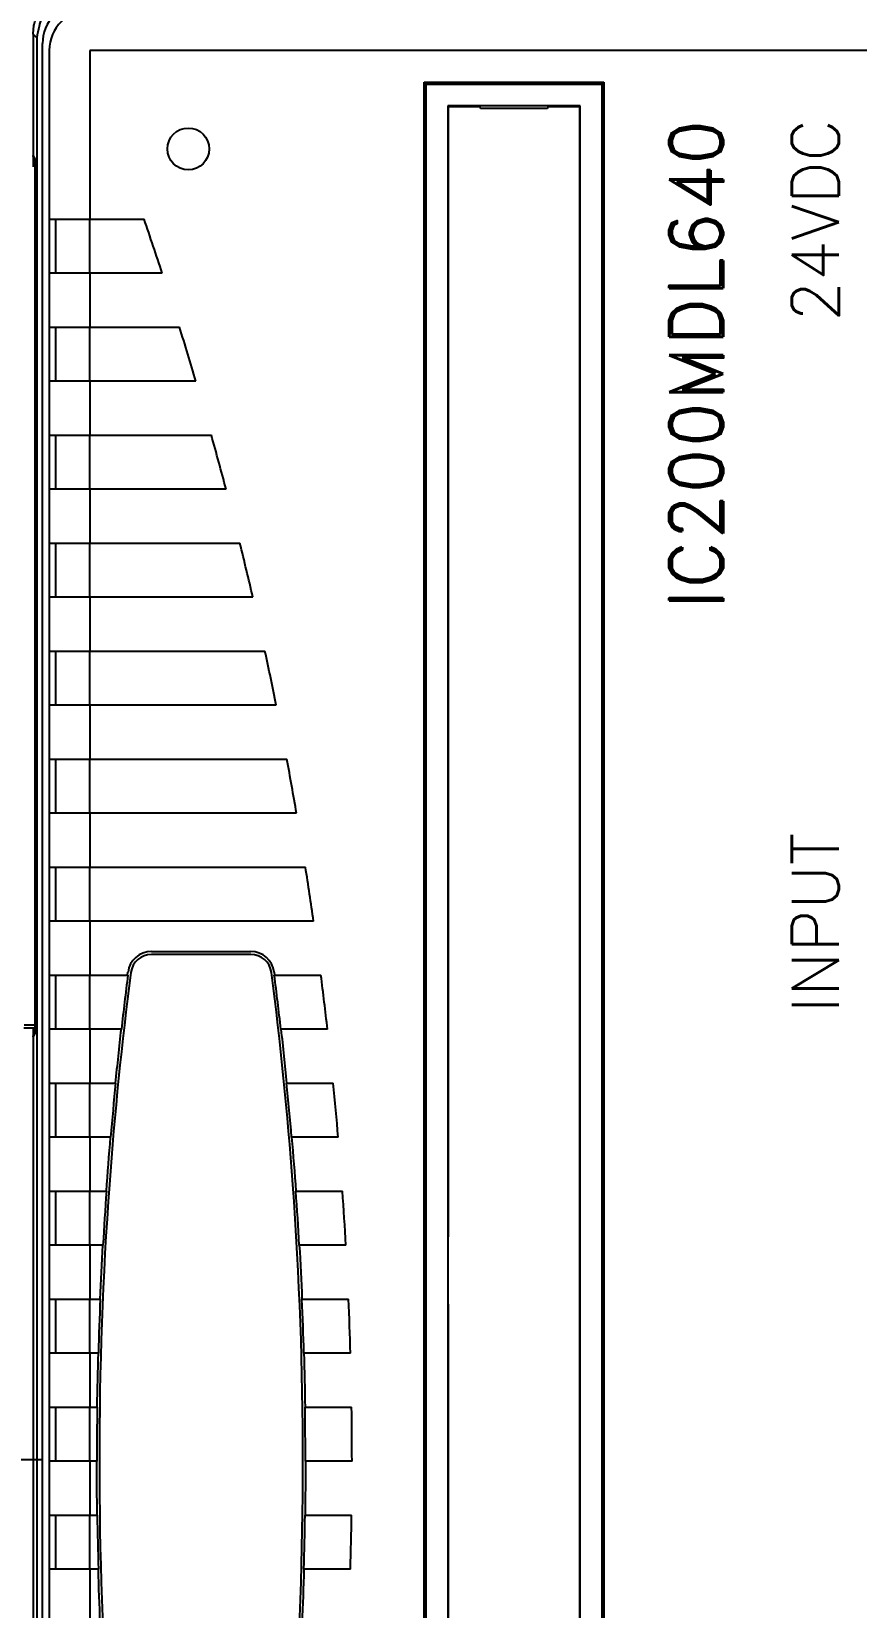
# Model space of a CAD drawing. Header units: inches. Extents: x -4 to 280, y -9 to 35.
# Drawn here: x 45.192 to 46.414, y 14.801 to 17.136 of the extents above; entities that cross this region are included whole.
import ezdxf
from ezdxf.enums import TextEntityAlignment as Align

# ---------------------------------------------------------------- set-up
doc = ezdxf.new("R2010")
doc.units = ezdxf.units.IN
doc.header["$LTSCALE"] = 0.5
doc.header["$MEASUREMENT"] = 0
doc.set_wipeout_variables(frame=1)
doc.linetypes.add('BORDER', pattern=[1.75, 0.5, -0.25, 0.5, -0.25, 0, -0.25])
doc.layers.get('Defpoints').update_dxf_attribs({"color": 252})
for name, color, linetype in [('204', 7, 'Continuous'), ('214', 7, 'Continuous'), ('DATABOLD', 1, 'Continuous'), ('DATAINFO', 32, 'Continuous'), ('IOBASE', 177, 'Continuous')]:
    doc.layers.add(name, color=color, linetype=linetype)
doc.styles.add('ROMAND', font='romand')
doc.styles.add('RomanS', font='romans.shx', dxfattribs={"width": 0.85})

# ---------------------------------------------------------------- blocks, each defined once
blk = doc.blocks.new('IC200CHS022')
at = {"layer": '204', "color": 40, "linetype": 'Continuous'}
for p, q in [((4.9704, 6.9145), (4.9704, 7.4167)), ((4.9904, 7.4169), (4.9904, 6.8565)), ((4.3659, 7.1813), (4.3659, 7.1826)), ((4.3666, 7.1806), (4.3659, 7.1813)), ((4.3666, 7.1654), (4.3666, 7.1806)), ((5.0159, 7.1448), (5.5226, 7.1448)), ((5.5226, 7.1448), (5.5226, 3.3244)), ((5.0163, 7.1248), (5.5026, 7.1248)), ((5.5026, 7.1248), (5.5026, 3.3444)), ((5.4011, 7.0374), (5.1011, 7.0374)), ((5.1011, 7.0374), (5.1011, 3.5024)), ((5.4011, 3.4424), (5.4011, 7.0374)), ((4.8813, 6.7248), (4.8813, 6.9145)), ((4.8813, 6.9145), (4.9704, 6.9145)), ((4.9736, 6.9113), (4.9736, 6.8733)), ((4.9013, 6.7448), (4.9013, 6.8945)), ((4.9013, 6.8945), (4.9736, 6.8945)), ((4.974, 6.8565), (4.9904, 6.8565)), ((4.9904, 6.7827), (4.974, 6.7828)), ((4.9904, 6.7827), (4.9904, 5.2815)), ((4.9736, 6.7659), (4.9736, 6.7279)), ((4.9704, 6.7248), (4.8813, 6.7248)), ((4.9736, 6.7448), (4.9013, 6.7448)), ((4.9704, 5.3395), (4.9704, 6.7248)), ((4.3666, 5.8786), (4.3666, 5.8894)), ((4.3659, 5.8779), (4.3666, 5.8786)), ((4.3659, 5.8766), (4.3659, 5.8779)), ((4.8813, 5.1498), (4.8813, 5.3395)), ((4.8813, 5.3395), (4.9704, 5.3395)), ((4.9736, 5.3363), (4.9736, 5.2983)), ((4.9013, 5.1698), (4.9013, 5.3195)), ((4.9013, 5.3195), (4.9736, 5.3195)), ((4.974, 5.2815), (4.9904, 5.2815)), ((4.9904, 5.2077), (4.974, 5.2077)), ((4.9904, 5.2077), (4.9904, 3.8565)), ((4.9736, 5.1909), (4.9736, 5.1529)), ((4.9736, 5.1698), (4.9013, 5.1698)), ((4.9704, 5.1498), (4.8813, 5.1498)), ((4.9704, 3.9145), (4.9704, 5.1498))]:
    blk.add_line(p, q, dxfattribs=at)
at = {"layer": '204', "color": 150, "linetype": 'Continuous'}
for p, q in [((5.0159, 7.4196), (5.0159, 7.1448)), ((4.3659, 7.3621), (4.3659, 7.1826)), ((4.3713, 7.3567), (4.3713, 3.9934)), ((4.3659, 7.1826), (4.3684, 7.1776)), ((4.3666, 7.1813), (4.3659, 7.1813)), ((4.3684, 7.1776), (4.3684, 5.8816)), ((5.0159, 6.862), (5.0159, 7.1448)), ((5.0173, 6.8634), (5.0173, 7.1237)), ((5.0173, 7.1237), (5.5015, 7.1237)), ((5.5015, 7.1237), (5.5015, 4.6161)), ((5.1386, 6.9774), (5.1386, 7.0024)), ((5.1386, 7.0024), (5.1636, 7.0024)), ((5.1636, 7.0024), (5.1636, 6.9774)), ((5.2386, 6.9774), (5.2386, 7.0024)), ((5.2386, 7.0024), (5.2636, 7.0024)), ((5.2636, 7.0024), (5.2636, 6.9774)), ((5.3386, 6.9774), (5.3386, 7.0024)), ((5.3386, 7.0024), (5.3636, 7.0024)), ((5.3636, 7.0024), (5.3636, 6.9774)), ((5.1636, 6.9774), (5.1386, 6.9774)), ((5.2636, 6.9774), (5.2386, 6.9774)), ((5.3636, 6.9774), (5.3386, 6.9774)), ((5.1386, 6.8774), (5.1386, 6.9024)), ((5.1386, 6.9024), (5.1636, 6.9024)), ((5.1636, 6.9024), (5.1636, 6.8774)), ((5.2386, 6.8774), (5.2386, 6.9024)), ((5.2386, 6.9024), (5.2636, 6.9024)), ((5.2636, 6.9024), (5.2636, 6.8774)), ((5.3386, 6.8774), (5.3386, 6.9024)), ((5.3386, 6.9024), (5.3636, 6.9024)), ((5.3636, 6.9024), (5.3636, 6.8774)), ((5.1636, 6.8774), (5.1386, 6.8774)), ((5.2636, 6.8774), (5.2386, 6.8774)), ((5.3636, 6.8774), (5.3386, 6.8774)), ((4.9904, 6.8565), (5.0159, 6.862)), ((5.1386, 6.7774), (5.1386, 6.8024)), ((5.1386, 6.8024), (5.1636, 6.8024)), ((5.1636, 6.8024), (5.1636, 6.7774)), ((5.2386, 6.7774), (5.2386, 6.8024)), ((5.2386, 6.8024), (5.2636, 6.8024)), ((5.2636, 6.8024), (5.2636, 6.7774)), ((5.3386, 6.7774), (5.3386, 6.8024)), ((5.3386, 6.8024), (5.3636, 6.8024)), ((5.3636, 6.8024), (5.3636, 6.7774)), ((5.0159, 6.7772), (4.9904, 6.7827)), ((5.0159, 5.287), (5.0159, 6.7772)), ((5.0173, 5.2884), (5.0173, 6.7758)), ((5.1636, 6.7774), (5.1386, 6.7774)), ((5.2636, 6.7774), (5.2386, 6.7774)), ((5.3636, 6.7774), (5.3386, 6.7774)), ((5.1386, 6.6774), (5.1386, 6.7024)), ((5.1386, 6.7024), (5.1636, 6.7024)), ((5.1636, 6.7024), (5.1636, 6.6774)), ((5.2386, 6.6774), (5.2386, 6.7024)), ((5.2386, 6.7024), (5.2636, 6.7024)), ((5.2636, 6.7024), (5.2636, 6.6774)), ((5.3386, 6.6774), (5.3386, 6.7024)), ((5.3386, 6.7024), (5.3636, 6.7024)), ((5.3636, 6.7024), (5.3636, 6.6774)), ((5.1636, 6.6774), (5.1386, 6.6774)), ((5.2636, 6.6774), (5.2386, 6.6774)), ((5.3636, 6.6774), (5.3386, 6.6774)), ((5.1386, 6.5774), (5.1386, 6.6024)), ((5.1386, 6.6024), (5.1636, 6.6024)), ((5.1636, 6.6024), (5.1636, 6.5774)), ((5.2386, 6.5774), (5.2386, 6.6024)), ((5.2386, 6.6024), (5.2636, 6.6024)), ((5.2636, 6.6024), (5.2636, 6.5774)), ((5.3386, 6.5774), (5.3386, 6.6024)), ((5.3386, 6.6024), (5.3636, 6.6024)), ((5.3636, 6.6024), (5.3636, 6.5774)), ((5.1636, 6.5774), (5.1386, 6.5774)), ((5.2636, 6.5774), (5.2386, 6.5774)), ((5.3636, 6.5774), (5.3386, 6.5774)), ((5.1386, 6.4774), (5.1386, 6.5024)), ((5.1386, 6.5024), (5.1636, 6.5024)), ((5.1636, 6.5024), (5.1636, 6.4774)), ((5.2386, 6.4774), (5.2386, 6.5024)), ((5.2386, 6.5024), (5.2636, 6.5024)), ((5.2636, 6.5024), (5.2636, 6.4774)), ((5.3386, 6.4774), (5.3386, 6.5024)), ((5.3386, 6.5024), (5.3636, 6.5024)), ((5.3636, 6.5024), (5.3636, 6.4774)), ((5.1636, 6.4774), (5.1386, 6.4774)), ((5.2636, 6.4774), (5.2386, 6.4774)), ((5.3636, 6.4774), (5.3386, 6.4774)), ((5.1386, 6.3774), (5.1386, 6.4024)), ((5.1386, 6.4024), (5.1636, 6.4024)), ((5.1636, 6.4024), (5.1636, 6.3774)), ((5.2386, 6.3774), (5.2386, 6.4024)), ((5.2386, 6.4024), (5.2636, 6.4024)), ((5.2636, 6.4024), (5.2636, 6.3774)), ((5.3386, 6.3774), (5.3386, 6.4024)), ((5.3386, 6.4024), (5.3636, 6.4024)), ((5.3636, 6.4024), (5.3636, 6.3774)), ((5.1636, 6.3774), (5.1386, 6.3774)), ((5.2636, 6.3774), (5.2386, 6.3774)), ((5.3636, 6.3774), (5.3386, 6.3774)), ((5.1386, 6.2774), (5.1386, 6.3024)), ((5.1386, 6.3024), (5.1636, 6.3024)), ((5.1636, 6.3024), (5.1636, 6.2774)), ((5.2386, 6.2774), (5.2386, 6.3024)), ((5.2386, 6.3024), (5.2636, 6.3024)), ((5.2636, 6.3024), (5.2636, 6.2774)), ((5.3386, 6.2774), (5.3386, 6.3024)), ((5.3386, 6.3024), (5.3636, 6.3024)), ((5.3636, 6.3024), (5.3636, 6.2774)), ((5.1636, 6.2774), (5.1386, 6.2774)), ((5.2636, 6.2774), (5.2386, 6.2774)), ((5.3636, 6.2774), (5.3386, 6.2774)), ((5.1386, 6.1774), (5.1386, 6.2024)), ((5.1386, 6.2024), (5.1636, 6.2024)), ((5.1636, 6.2024), (5.1636, 6.1774)), ((5.2386, 6.1774), (5.2386, 6.2024)), ((5.2386, 6.2024), (5.2636, 6.2024)), ((5.2636, 6.2024), (5.2636, 6.1774)), ((5.3386, 6.1774), (5.3386, 6.2024)), ((5.3386, 6.2024), (5.3636, 6.2024)), ((5.3636, 6.2024), (5.3636, 6.1774)), ((5.1636, 6.1774), (5.1386, 6.1774)), ((5.2636, 6.1774), (5.2386, 6.1774)), ((5.3636, 6.1774), (5.3386, 6.1774)), ((5.1386, 6.0774), (5.1386, 6.1024)), ((5.1386, 6.1024), (5.1636, 6.1024)), ((5.1636, 6.1024), (5.1636, 6.0774)), ((5.2386, 6.0774), (5.2386, 6.1024)), ((5.2386, 6.1024), (5.2636, 6.1024)), ((5.2636, 6.1024), (5.2636, 6.0774)), ((5.3386, 6.0774), (5.3386, 6.1024)), ((5.3386, 6.1024), (5.3636, 6.1024)), ((5.3636, 6.1024), (5.3636, 6.0774)), ((5.1636, 6.0774), (5.1386, 6.0774)), ((5.2636, 6.0774), (5.2386, 6.0774)), ((5.3636, 6.0774), (5.3386, 6.0774)), ((5.1386, 5.9774), (5.1386, 6.0024)), ((5.1386, 6.0024), (5.1636, 6.0024)), ((5.1636, 6.0024), (5.1636, 5.9774)), ((5.2386, 5.9774), (5.2386, 6.0024)), ((5.2386, 6.0024), (5.2636, 6.0024)), ((5.2636, 6.0024), (5.2636, 5.9774)), ((5.3386, 5.9774), (5.3386, 6.0024)), ((5.3386, 6.0024), (5.3636, 6.0024)), ((5.3636, 6.0024), (5.3636, 5.9774)), ((5.1636, 5.9774), (5.1386, 5.9774)), ((5.2636, 5.9774), (5.2386, 5.9774)), ((5.3636, 5.9774), (5.3386, 5.9774)), ((5.1386, 5.8774), (5.1386, 5.9024)), ((5.1386, 5.9024), (5.1636, 5.9024)), ((5.1636, 5.9024), (5.1636, 5.8774)), ((5.2386, 5.8774), (5.2386, 5.9024)), ((5.2386, 5.9024), (5.2636, 5.9024)), ((5.2636, 5.9024), (5.2636, 5.8774)), ((5.3386, 5.8774), (5.3386, 5.9024)), ((5.3386, 5.9024), (5.3636, 5.9024)), ((5.3636, 5.9024), (5.3636, 5.8774)), ((4.3684, 5.8816), (4.3659, 5.8766)), ((4.3659, 5.8779), (4.3666, 5.8779)), ((4.3659, 5.8766), (4.3659, 3.0802)), ((5.1636, 5.8774), (5.1386, 5.8774)), ((5.2636, 5.8774), (5.2386, 5.8774)), ((5.3636, 5.8774), (5.3386, 5.8774)), ((5.1386, 5.7774), (5.1386, 5.8024)), ((5.1386, 5.8024), (5.1636, 5.8024)), ((5.1636, 5.8024), (5.1636, 5.7774)), ((5.2386, 5.7774), (5.2386, 5.8024)), ((5.2386, 5.8024), (5.2636, 5.8024)), ((5.2636, 5.8024), (5.2636, 5.7774)), ((5.3386, 5.7774), (5.3386, 5.8024)), ((5.3386, 5.8024), (5.3636, 5.8024)), ((5.3636, 5.8024), (5.3636, 5.7774)), ((5.1636, 5.7774), (5.1386, 5.7774)), ((5.2636, 5.7774), (5.2386, 5.7774)), ((5.3636, 5.7774), (5.3386, 5.7774)), ((5.1386, 5.6774), (5.1386, 5.7024)), ((5.1386, 5.7024), (5.1636, 5.7024)), ((5.1636, 5.7024), (5.1636, 5.6774)), ((5.2386, 5.6774), (5.2386, 5.7024)), ((5.2386, 5.7024), (5.2636, 5.7024)), ((5.2636, 5.7024), (5.2636, 5.6774)), ((5.3386, 5.6774), (5.3386, 5.7024)), ((5.3386, 5.7024), (5.3636, 5.7024)), ((5.3636, 5.7024), (5.3636, 5.6774)), ((5.1636, 5.6774), (5.1386, 5.6774)), ((5.2636, 5.6774), (5.2386, 5.6774)), ((5.3636, 5.6774), (5.3386, 5.6774)), ((5.1386, 5.5774), (5.1386, 5.6024)), ((5.1386, 5.6024), (5.1636, 5.6024)), ((5.1636, 5.6024), (5.1636, 5.5774)), ((5.2386, 5.5774), (5.2386, 5.6024)), ((5.2386, 5.6024), (5.2636, 5.6024)), ((5.2636, 5.6024), (5.2636, 5.5774)), ((5.3386, 5.5774), (5.3386, 5.6024)), ((5.3386, 5.6024), (5.3636, 5.6024)), ((5.3636, 5.6024), (5.3636, 5.5774)), ((5.1636, 5.5774), (5.1386, 5.5774)), ((5.2636, 5.5774), (5.2386, 5.5774)), ((5.3636, 5.5774), (5.3386, 5.5774)), ((5.1386, 5.4774), (5.1386, 5.5024)), ((5.1386, 5.5024), (5.1636, 5.5024)), ((5.1636, 5.5024), (5.1636, 5.4774)), ((5.2386, 5.4774), (5.2386, 5.5024)), ((5.2386, 5.5024), (5.2636, 5.5024)), ((5.2636, 5.5024), (5.2636, 5.4774)), ((5.3386, 5.4774), (5.3386, 5.5024)), ((5.3386, 5.5024), (5.3636, 5.5024)), ((5.3636, 5.5024), (5.3636, 5.4774)), ((5.1636, 5.4774), (5.1386, 5.4774)), ((5.2636, 5.4774), (5.2386, 5.4774)), ((5.3636, 5.4774), (5.3386, 5.4774)), ((5.1386, 5.3774), (5.1386, 5.4024)), ((5.1386, 5.4024), (5.1636, 5.4024)), ((5.1636, 5.4024), (5.1636, 5.3774)), ((5.2386, 5.3774), (5.2386, 5.4024)), ((5.2386, 5.4024), (5.2636, 5.4024)), ((5.2636, 5.4024), (5.2636, 5.3774)), ((5.3386, 5.3774), (5.3386, 5.4024)), ((5.3386, 5.4024), (5.3636, 5.4024)), ((5.3636, 5.4024), (5.3636, 5.3774)), ((5.1636, 5.3774), (5.1386, 5.3774)), ((5.2636, 5.3774), (5.2386, 5.3774)), ((5.3636, 5.3774), (5.3386, 5.3774)), ((5.1386, 5.2774), (5.1386, 5.3024)), ((5.1386, 5.3024), (5.1636, 5.3024)), ((5.1636, 5.3024), (5.1636, 5.2774)), ((5.2386, 5.2774), (5.2386, 5.3024)), ((5.2386, 5.3024), (5.2636, 5.3024)), ((5.2636, 5.3024), (5.2636, 5.2774)), ((5.3386, 5.2774), (5.3386, 5.3024)), ((5.3386, 5.3024), (5.3636, 5.3024)), ((5.3636, 5.3024), (5.3636, 5.2774)), ((4.9904, 5.2815), (5.0159, 5.287)), ((5.1636, 5.2774), (5.1386, 5.2774)), ((5.2636, 5.2774), (5.2386, 5.2774)), ((5.3636, 5.2774), (5.3386, 5.2774)), ((5.0159, 5.2022), (4.9904, 5.2077)), ((5.0159, 3.862), (5.0159, 5.2022)), ((5.0173, 3.8634), (5.0173, 5.2008)), ((5.1386, 5.1774), (5.1386, 5.2024)), ((5.1386, 5.2024), (5.1636, 5.2024)), ((5.1636, 5.2024), (5.1636, 5.1774)), ((5.2386, 5.1774), (5.2386, 5.2024)), ((5.2386, 5.2024), (5.2636, 5.2024)), ((5.2636, 5.2024), (5.2636, 5.1774)), ((5.3386, 5.1774), (5.3386, 5.2024)), ((5.3386, 5.2024), (5.3636, 5.2024)), ((5.3636, 5.2024), (5.3636, 5.1774)), ((5.1636, 5.1774), (5.1386, 5.1774)), ((5.2636, 5.1774), (5.2386, 5.1774)), ((5.3636, 5.1774), (5.3386, 5.1774)), ((5.1386, 5.0774), (5.1386, 5.1024)), ((5.1386, 5.1024), (5.1636, 5.1024)), ((5.1636, 5.1024), (5.1636, 5.0774)), ((5.2386, 5.0774), (5.2386, 5.1024)), ((5.2386, 5.1024), (5.2636, 5.1024)), ((5.2636, 5.1024), (5.2636, 5.0774)), ((5.3386, 5.0774), (5.3386, 5.1024)), ((5.3386, 5.1024), (5.3636, 5.1024)), ((5.3636, 5.1024), (5.3636, 5.0774)), ((5.1636, 5.0774), (5.1386, 5.0774)), ((5.2636, 5.0774), (5.2386, 5.0774)), ((5.3636, 5.0774), (5.3386, 5.0774))]:
    blk.add_line(p, q, dxfattribs=at)
at = {"layer": '204', "color": 30, "linetype": 'Continuous'}
for p, q in [((5.0163, 7.1248), (5.0173, 7.1237)), ((5.5026, 7.1248), (5.5015, 7.1237)), ((5.0173, 6.8634), (5.0159, 6.862)), ((5.0159, 6.7772), (5.0173, 6.7758)), ((4.3684, 5.8939), (4.3526, 5.8939)), ((5.0173, 5.2884), (5.0159, 5.287)), ((5.0159, 5.2022), (5.0173, 5.2008))]:
    blk.add_line(p, q, dxfattribs=at)
at = {"layer": '204', "color": 1, "linetype": 'Continuous'}
blk.add_line((4.3684, 5.8894), (4.3524, 5.8894), dxfattribs=at)
at = {"layer": '204', "color": 40, "linetype": 'Continuous'}
for points in [[(4.3659, 7.3621), (4.3664, 7.3694, -0.03469), (4.3677, 7.3767, -0.03034), (4.3701, 7.3842, -0.031028), (4.3736, 7.3914, -0.038882), (4.3783, 7.3983, -0.032513), (4.3835, 7.4045, -0.016697), (4.3889, 7.4098, -0.041336), (4.3966, 7.4144, -0.069733), (4.4091, 7.4185, -0.037471), (4.4259, 7.4221, -0.019947)], [(4.4313, 7.4167), (4.424, 7.4163, 0.034691), (4.4167, 7.4149, 0.030341), (4.4093, 7.4125, 0.031029), (4.402, 7.409, 0.038882), (4.3951, 7.4043, 0.032513), (4.3889, 7.3991, 0.016697), (4.3836, 7.3938, 0.041336), (4.379, 7.386, 0.069732), (4.3749, 7.3735, 0.03747), (4.3713, 7.3567, 0.019946)], [(5.0159, 7.1448), (5.0159, 7.1428, 0.000413), (5.0159, 7.1408, 0.000445), (5.0159, 7.1389, 0.000468), (5.016, 7.1371, 0.000488), (5.016, 7.1354, 0.00051), (5.016, 7.1338, 0.00052), (5.016, 7.1322, 0.000636), (5.016, 7.1308, 0.000893), (5.0161, 7.1295, 0.000846), (5.0161, 7.1283, 0.000309), (5.0161, 7.1273, 0.001565), (5.0161, 7.1265, 0.005567), (5.0162, 7.1256, 0.006955), (5.0163, 7.1248, 0.006797)], [(5.5026, 7.1248), (5.5027, 7.1249, 0.009219), (5.5031, 7.1252, 0.000658), (5.5035, 7.1256, 0.001218), (5.5042, 7.1262, 0.002986), (5.505, 7.1269, 0.003476), (5.5058, 7.1277, 0.003829), (5.5068, 7.1286, 0.004344), (5.5078, 7.1297, 0.005364), (5.5089, 7.1308, 0.005253), (5.5099, 7.1319, 0.004453), (5.511, 7.1332, 0.002518), (5.5121, 7.1345, -0.000992), (5.5133, 7.1358, -0.000868), (5.5145, 7.1371, 0.002461), (5.5155, 7.1383, -0.006307), (5.517, 7.1398, -0.017407), (5.5194, 7.142, -0.008739), (5.5226, 7.1448, -0.004182)], [(4.8813, 6.9145), (4.8825, 6.9129, 0.011082), (4.8837, 6.9115, 0.012313), (4.8849, 6.9101, 0.01159), (4.8863, 6.9088, 0.008675), (4.8876, 6.9075, 0.006559), (4.889, 6.9063, 0.004635), (4.8903, 6.9051, 0.002778), (4.8917, 6.9039, 0.00043), (4.893, 6.9028, -0.001711), (4.8942, 6.9017, -0.004241), (4.8954, 6.9006, -0.005229), (4.8965, 6.8995, -0.004675), (4.8975, 6.8985, -0.004117), (4.8985, 6.8976, -0.00334), (4.8993, 6.8967, -0.003493), (4.9, 6.896, -0.003741), (4.9007, 6.8952, -0.00381), (4.9013, 6.8945, -0.00452)], [(4.9704, 6.9145), (4.9706, 6.9143, -0.00005), (4.9708, 6.9141, -0.000088), (4.971, 6.9139, -0.000051), (4.9712, 6.9137, 0.00007), (4.9714, 6.9135, 0.000138), (4.9716, 6.9133, 0.000172), (4.9718, 6.9131, 0.000298), (4.972, 6.9129, 0.000518), (4.9722, 6.9127, 0.000398), (4.9724, 6.9125, 0.000008), (4.9726, 6.9123, 0.000808), (4.9728, 6.9121, 0.001716), (4.9732, 6.9117, 0.000855), (4.9736, 6.9113, 0.000435)], [(4.9736, 6.8733), (4.9751, 6.872, -0.003256), (4.9764, 6.8706, -0.003547), (4.9778, 6.8693, -0.003252), (4.9792, 6.8679, -0.002402), (4.9805, 6.8665, -0.001881), (4.9818, 6.8652, -0.001508), (4.983, 6.8639, -0.000941), (4.9842, 6.8626, 0.000094), (4.9853, 6.8615, 0.000137), (4.9863, 6.8604, -0.001108), (4.9872, 6.8595, 0.0024), (4.9881, 6.8585, 0.011623), (4.9891, 6.8576, 0.010949), (4.9904, 6.8565, 0.007743)], [(4.9736, 6.8733), (4.9737, 6.8715, 0.000391), (4.9737, 6.8699, 0.000424), (4.9737, 6.8682, 0.000455), (4.9737, 6.8667, 0.000488), (4.9737, 6.8652, 0.000521), (4.9737, 6.8638, 0.00054), (4.9737, 6.8625, 0.000676), (4.9738, 6.8613, 0.000974), (4.9738, 6.8603, 0.000937), (4.9738, 6.8593, 0.000337), (4.9738, 6.8585, 0.001779), (4.9739, 6.8578, 0.006571), (4.9739, 6.8571, 0.008716), (4.974, 6.8565, 0.009065)], [(4.9904, 6.8565), (4.9904, 6.8565, 0.009049), (4.9904, 6.8565, 0.00948), (4.9904, 6.8565, 0.010268), (4.9904, 6.8565, 0.011428), (4.9904, 6.8565, 0.012004), (4.9904, 6.8565, 0.011961), (4.9904, 6.8565, 0.014234), (4.9905, 6.8565, 0.018455), (4.9905, 6.8565, 0.014808), (4.9905, 6.8565, 0.004812), (4.9905, 6.8565, 0.022595), (4.9905, 6.8565, 0.041983), (4.9905, 6.8565, 0.020803), (4.9905, 6.8565, 0.01089)], [(4.974, 6.7828), (4.974, 6.7827, 0.15942), (4.9739, 6.7824, 0.021561), (4.9739, 6.782, 0.007702), (4.9739, 6.7814, 0.00399), (4.9738, 6.7807, 0.002372), (4.9738, 6.7799, 0.001566), (4.9738, 6.779, 0.001275), (4.9738, 6.7779, 0.001159), (4.9737, 6.7766, 0.000707), (4.9737, 6.7754, 0.000215), (4.9737, 6.7742, 0.000823), (4.9737, 6.7725, 0.001162), (4.9737, 6.7697, 0.000487), (4.9736, 6.7659, 0.000238)], [(4.9904, 6.7827), (4.99, 6.7824, 0.035607), (4.9895, 6.782, 0.019363), (4.9888, 6.7814, 0.010765), (4.9881, 6.7807, 0.005803), (4.9872, 6.7798, 0.003409), (4.9863, 6.7788, 0.002131), (4.9853, 6.7777, 0.001003), (4.9842, 6.7766, -0.000294), (4.9829, 6.7753, -0.000227), (4.9818, 6.774, 0.000905), (4.9807, 6.7729, -0.002151), (4.9792, 6.7713, -0.005874), (4.9768, 6.769, -0.002943), (4.9736, 6.7659, -0.001391)], [(4.9905, 6.7827), (4.9905, 6.7827, 0.019037), (4.9905, 6.7828, 0.019461), (4.9905, 6.7828, 0.019733), (4.9905, 6.7828, 0.019719), (4.9905, 6.7827, 0.018682), (4.9905, 6.7827, 0.016921), (4.9905, 6.7827, 0.01775), (4.9905, 6.7827, 0.019724), (4.9904, 6.7827, 0.014124), (4.9904, 6.7827, 0.005039), (4.9904, 6.7827, 0.017984), (4.9904, 6.7827, 0.026741), (4.9904, 6.7827, 0.011658), (4.9904, 6.7827, 0.005897)], [(4.9013, 6.7448), (4.9012, 6.7446, -0.032598), (4.9009, 6.7443, -0.003537), (4.9005, 6.7439, -0.002062), (4.9, 6.7433, -0.002968), (4.8993, 6.7425, -0.003166), (4.8985, 6.7416, -0.003404), (4.8975, 6.7407, -0.00361), (4.8965, 6.7397, -0.004071), (4.8954, 6.7386, -0.004592), (4.8942, 6.7375, -0.005599), (4.893, 6.7364, -0.004206), (4.8917, 6.7353, -0.000089), (4.8903, 6.7341, 0.000039), (4.889, 6.7329, -0.003641), (4.8878, 6.7319, 0.007097), (4.8863, 6.7305, 0.020884), (4.8841, 6.728, 0.010435), (4.8813, 6.7248, 0.004932)], [(4.9736, 6.7279), (4.9734, 6.7277, 0.000833), (4.9732, 6.7275, 0.000867), (4.973, 6.7273, 0.000841), (4.9728, 6.7271, 0.00074), (4.9726, 6.7269, 0.000652), (4.9724, 6.7267, 0.000568), (4.9722, 6.7265, 0.000521), (4.972, 6.7263, 0.000459), (4.9718, 6.7261, 0.000343), (4.9716, 6.7259, 0.000247), (4.9715, 6.7258, 0.000236), (4.9712, 6.7256, 0.00007), (4.9709, 6.7252, 0.000013), (4.9704, 6.7248, 0.000025)], [(4.8813, 5.3395), (4.8825, 5.3379, 0.011082), (4.8837, 5.3365, 0.012313), (4.8849, 5.3351, 0.01159), (4.8863, 5.3338, 0.008675), (4.8876, 5.3325, 0.006559), (4.889, 5.3313, 0.004634), (4.8903, 5.3301, 0.002778), (4.8917, 5.3289, 0.00043), (4.893, 5.3278, -0.001711), (4.8942, 5.3267, -0.004241), (4.8954, 5.3256, -0.005229), (4.8965, 5.3245, -0.004675), (4.8975, 5.3235, -0.004117), (4.8985, 5.3226, -0.00334), (4.8993, 5.3217, -0.003493), (4.9, 5.321, -0.003742), (4.9007, 5.3202, -0.003811), (4.9013, 5.3195, -0.004521)], [(4.9704, 5.3395), (4.9706, 5.3393, -0.00005), (4.9708, 5.3391, -0.000088), (4.971, 5.3389, -0.000052), (4.9712, 5.3387, 0.00007), (4.9714, 5.3385, 0.000138), (4.9716, 5.3383, 0.000172), (4.9718, 5.3381, 0.000297), (4.972, 5.3379, 0.000517), (4.9722, 5.3377, 0.000398), (4.9724, 5.3375, 0.000008), (4.9726, 5.3373, 0.000808), (4.9728, 5.3371, 0.001715), (4.9732, 5.3367, 0.000854), (4.9736, 5.3363, 0.000434)], [(4.9736, 5.2983), (4.9751, 5.297, -0.003256), (4.9764, 5.2956, -0.003547), (4.9778, 5.2943, -0.003252), (4.9792, 5.2929, -0.002402), (4.9805, 5.2915, -0.001881), (4.9818, 5.2902, -0.001508), (4.983, 5.2889, -0.000941), (4.9842, 5.2876, 0.000094), (4.9853, 5.2865, 0.000137), (4.9863, 5.2854, -0.001108), (4.9872, 5.2845, 0.0024), (4.9881, 5.2835, 0.011623), (4.9891, 5.2826, 0.010948), (4.9904, 5.2815, 0.007742)], [(4.9736, 5.2983), (4.9737, 5.2965, 0.000391), (4.9737, 5.2949, 0.000424), (4.9737, 5.2932, 0.000455), (4.9737, 5.2917, 0.000488), (4.9737, 5.2902, 0.000521), (4.9737, 5.2888, 0.00054), (4.9737, 5.2875, 0.000676), (4.9738, 5.2863, 0.000974), (4.9738, 5.2853, 0.000937), (4.9738, 5.2843, 0.000337), (4.9738, 5.2835, 0.001779), (4.9739, 5.2828, 0.006571), (4.9739, 5.2821, 0.008716), (4.974, 5.2815, 0.009065)], [(4.9904, 5.2815), (4.9904, 5.2815, 0.009044), (4.9904, 5.2815, 0.009474), (4.9904, 5.2815, 0.01026), (4.9904, 5.2815, 0.011418), (4.9904, 5.2815, 0.011993), (4.9904, 5.2815, 0.011949), (4.9904, 5.2815, 0.014219), (4.9905, 5.2815, 0.018435), (4.9905, 5.2815, 0.014791), (4.9905, 5.2815, 0.004806), (4.9905, 5.2815, 0.02257), (4.9905, 5.2815, 0.041937), (4.9905, 5.2815, 0.020782), (4.9905, 5.2815, 0.01088)], [(4.974, 5.2077), (4.974, 5.2077, 0.159441), (4.9739, 5.2074, 0.021562), (4.9739, 5.207, 0.007702), (4.9739, 5.2064, 0.00399), (4.9738, 5.2057, 0.002372), (4.9738, 5.2049, 0.001566), (4.9738, 5.204, 0.001275), (4.9738, 5.2029, 0.001159), (4.9737, 5.2016, 0.000707), (4.9737, 5.2004, 0.000215), (4.9737, 5.1992, 0.000823), (4.9737, 5.1975, 0.001162), (4.9737, 5.1947, 0.000487), (4.9736, 5.1909, 0.000238)], [(4.9904, 5.2077), (4.99, 5.2074, 0.035608), (4.9895, 5.207, 0.019364), (4.9888, 5.2064, 0.010765), (4.9881, 5.2057, 0.005804), (4.9872, 5.2048, 0.003409), (4.9863, 5.2038, 0.002131), (4.9853, 5.2027, 0.001003), (4.9842, 5.2016, -0.000294), (4.9829, 5.2003, -0.000227), (4.9818, 5.199, 0.000905), (4.9807, 5.1979, -0.002151), (4.9792, 5.1963, -0.005874), (4.9768, 5.194, -0.002943), (4.9736, 5.1909, -0.001391)], [(4.9905, 5.2077), (4.9905, 5.2077, 0.019052), (4.9905, 5.2077, 0.019478), (4.9905, 5.2077, 0.019752), (4.9905, 5.2077, 0.01974), (4.9905, 5.2077, 0.018702), (4.9905, 5.2077, 0.01694), (4.9905, 5.2077, 0.01777), (4.9905, 5.2077, 0.019746), (4.9904, 5.2077, 0.014138), (4.9904, 5.2077, 0.005044), (4.9904, 5.2077, 0.018002), (4.9904, 5.2077, 0.026764), (4.9904, 5.2077, 0.011667), (4.9904, 5.2077, 0.005901)], [(4.8813, 5.1498), (4.8825, 5.1513, -0.01108), (4.8837, 5.1527, -0.012311), (4.8849, 5.1541, -0.011588), (4.8863, 5.1555, -0.008673), (4.8876, 5.1567, -0.006557), (4.889, 5.1579, -0.004633), (4.8903, 5.1591, -0.002776), (4.8917, 5.1603, -0.000428), (4.893, 5.1614, 0.001712), (4.8942, 5.1625, 0.004241), (4.8954, 5.1636, 0.00523), (4.8965, 5.1647, 0.004676), (4.8975, 5.1657, 0.004118), (4.8985, 5.1666, 0.003339), (4.8993, 5.1675, 0.003497), (4.9, 5.1683, 0.003759), (4.9007, 5.169, 0.003832), (4.9013, 5.1698, 0.00454)], [(4.9736, 5.1529), (4.9734, 5.1527, 0.000834), (4.9732, 5.1525, 0.000868), (4.973, 5.1523, 0.000841), (4.9728, 5.1521, 0.000741), (4.9726, 5.1519, 0.000653), (4.9724, 5.1517, 0.000568), (4.9722, 5.1515, 0.000521), (4.972, 5.1513, 0.000459), (4.9718, 5.1511, 0.000344), (4.9716, 5.1509, 0.000247), (4.9715, 5.1508, 0.000237), (4.9712, 5.1506, 0.000071), (4.9709, 5.1502, 0.000014), (4.9704, 5.1498, 0.000025)]]:
    blk.add_lwpolyline(points, format="xyb", dxfattribs=at)
at = {"layer": '204', "color": 30, "linetype": 'Continuous'}
for points in [[(4.3666, 7.1806), (4.3667, 7.1806), (4.3667, 7.1806), (4.3667, 7.1806), (4.3668, 7.1806), (4.3669, 7.1806), (4.3669, 7.1806)], [(4.3669, 5.8786), (4.3669, 5.8786), (4.3669, 5.8786), (4.3668, 5.8786), (4.3668, 5.8786), (4.3667, 5.8786), (4.3666, 5.8786)]]:
    blk.add_lwpolyline(points, dxfattribs=at)
at = {"layer": '204', "color": 150, "linetype": 'Continuous'}
for radius in [0.0312, 0.0299]:
    blk.add_circle((4.8213, 7.2667), radius, dxfattribs=at)
at = {"layer": '204', "color": 30, "linetype": 'Continuous'}
blk.add_circle((5.2209, 7.2671), 0.031, dxfattribs=at)
at = {"layer": '214', "color": 40, "linetype": 'Continuous'}
blk.add_line((4.3713, 7.3567), (4.3659, 7.3621), dxfattribs=at)
blk = doc.blocks.new('IC200MDL640')
at = {"layer": 'IOBASE'}
for p, q in [((-2.105, 1.305), (2.105, 1.305)), ((-0.155, 1.295), (-0.235, 1.295)), ((-0.155, 1.235), (-0.155, 1.295)), ((-0.075, 1.295), (-0.155, 1.295)), ((-0.155, 1.285), (-0.075, 1.285)), ((0.005, 1.295), (-0.075, 1.295)), ((-0.075, 1.295), (-0.075, 1.235)), ((0.085, 1.295), (0.005, 1.295)), ((0.005, 1.235), (0.005, 1.295)), ((0.005, 1.285), (0.085, 1.285)), ((0.085, 1.295), (0.085, 1.235)), ((0.165, 1.295), (0.085, 1.295)), ((0.245, 1.295), (0.165, 1.295)), ((0.165, 1.235), (0.165, 1.295)), ((0.165, 1.285), (0.245, 1.285)), ((0.245, 1.295), (0.245, 1.235)), ((0.325, 1.295), (0.245, 1.295)), ((0.405, 1.295), (0.325, 1.295)), ((0.325, 1.235), (0.325, 1.295)), ((0.325, 1.285), (0.405, 1.285)), ((0.485, 1.295), (0.405, 1.295)), ((0.405, 1.295), (0.405, 1.235)), ((0.565, 1.295), (0.485, 1.295)), ((0.485, 1.235), (0.485, 1.295)), ((0.485, 1.285), (0.565, 1.285)), ((0.645, 1.295), (0.565, 1.295)), ((0.565, 1.295), (0.565, 1.235)), ((0.645, 1.235), (0.645, 1.295)), ((0.725, 1.295), (0.645, 1.295)), ((0.645, 1.285), (0.725, 1.285)), ((0.805, 1.295), (0.725, 1.295)), ((0.725, 1.295), (0.725, 1.235)), ((0.885, 1.295), (0.805, 1.295)), ((0.805, 1.235), (0.805, 1.295)), ((0.805, 1.285), (0.885, 1.285)), ((0.965, 1.295), (0.885, 1.295)), ((0.885, 1.295), (0.885, 1.235)), ((1.045, 1.295), (0.965, 1.295)), ((0.965, 1.235), (0.965, 1.295)), ((0.965, 1.285), (1.045, 1.285)), ((1.045, 1.295), (1.045, 1.235)), ((1.125, 1.295), (1.045, 1.295)), ((1.205, 1.295), (1.125, 1.295)), ((1.125, 1.235), (1.125, 1.295)), ((1.125, 1.285), (1.205, 1.285)), ((1.285, 1.295), (1.205, 1.295)), ((1.205, 1.295), (1.205, 1.235)), ((1.365, 1.295), (1.285, 1.295)), ((1.285, 1.235), (1.285, 1.295)), ((1.285, 1.285), (1.365, 1.285)), ((1.445, 1.295), (1.365, 1.295)), ((1.365, 1.295), (1.365, 1.235)), ((1.525, 1.295), (1.445, 1.295)), ((1.445, 1.235), (1.445, 1.295)), ((1.445, 1.285), (1.525, 1.285)), ((1.605, 1.295), (1.525, 1.295)), ((1.525, 1.295), (1.525, 1.235)), ((1.685, 1.295), (1.605, 1.295)), ((1.605, 1.235), (1.605, 1.295)), ((1.605, 1.285), (1.685, 1.285)), ((1.765, 1.295), (1.685, 1.295)), ((1.685, 1.295), (1.685, 1.235)), ((1.845, 1.295), (1.765, 1.295)), ((1.765, 1.235), (1.765, 1.295)), ((1.765, 1.285), (1.845, 1.285)), ((2.095, 1.295), (1.845, 1.295)), ((1.845, 1.295), (1.845, 1.235)), ((-0.155, 1.235), (-0.235, 1.235)), ((-0.155, 1.2227), (-0.155, 1.235)), ((-0.155, 1.2227), (-0.155, 1.235)), ((-0.155, 1.235), (-0.075, 1.235)), ((-0.155, 1.2227), (-0.155, 1.2222)), ((-0.155, 1.2227), (-0.155, 1.2222)), ((0.005, 1.235), (-0.075, 1.235)), ((-0.075, 1.235), (-0.075, 1.2244)), ((-0.075, 1.235), (-0.075, 1.2244)), ((-0.075, 1.2239), (-0.075, 1.2244)), ((-0.075, 1.2239), (-0.075, 1.2244)), ((0.005, 1.225), (0.005, 1.235)), ((0.005, 1.225), (0.005, 1.235)), ((0.005, 1.235), (0.085, 1.235)), ((0.005, 1.225), (0.005, 1.2245)), ((0.005, 1.225), (0.005, 1.2245)), ((0.085, 1.235), (0.085, 1.2244)), ((0.085, 1.235), (0.085, 1.2244)), ((0.165, 1.235), (0.085, 1.235)), ((0.085, 1.2239), (0.085, 1.2244)), ((0.085, 1.2239), (0.085, 1.2244)), ((0.165, 1.235), (0.245, 1.235)), ((0.165, 1.2227), (0.165, 1.235)), ((0.165, 1.2227), (0.165, 1.235)), ((0.165, 1.2227), (0.165, 1.2222)), ((0.165, 1.2227), (0.165, 1.2222)), ((0.245, 1.235), (0.245, 1.2199)), ((0.245, 1.235), (0.245, 1.2199)), ((0.325, 1.235), (0.245, 1.235)), ((0.245, 1.2194), (0.245, 1.2199)), ((0.245, 1.2194), (0.245, 1.2199)), ((0.325, 1.2159), (0.325, 1.235)), ((0.325, 1.235), (0.405, 1.235)), ((0.325, 1.2159), (0.325, 1.2154)), ((0.405, 1.235), (0.405, 1.2108)), ((0.485, 1.235), (0.405, 1.235)), ((0.485, 1.235), (0.565, 1.235)), ((0.485, 1.2046), (0.485, 1.235)), ((0.565, 1.235), (0.565, 1.1972)), ((0.645, 1.235), (0.565, 1.235)), ((0.645, 1.1886), (0.645, 1.235)), ((0.645, 1.235), (0.725, 1.235)), ((0.805, 1.235), (0.725, 1.235)), ((0.725, 1.235), (0.725, 1.1789)), ((0.805, 0.9034), (0.805, 1.235)), ((0.805, 1.235), (0.885, 1.235)), ((0.885, 1.235), (0.885, 0.9155)), ((0.965, 1.235), (0.885, 1.235)), ((0.965, 1.235), (1.045, 1.235)), ((0.965, 0.9287), (0.965, 1.235)), ((1.045, 1.235), (1.045, 0.943)), ((1.125, 1.235), (1.045, 1.235)), ((1.125, 0.9586), (1.125, 1.235)), ((1.125, 1.235), (1.205, 1.235)), ((1.205, 1.235), (1.205, 0.9754)), ((1.285, 1.235), (1.205, 1.235)), ((1.285, 0.9934), (1.285, 1.235)), ((1.285, 1.235), (1.365, 1.235)), ((1.365, 1.235), (1.365, 1.0126)), ((1.445, 1.235), (1.365, 1.235)), ((1.445, 1.0331), (1.445, 1.235)), ((1.445, 1.235), (1.525, 1.235)), ((1.605, 1.235), (1.525, 1.235)), ((1.525, 1.235), (1.525, 1.0548)), ((1.605, 1.0778), (1.605, 1.235)), ((1.605, 1.235), (1.685, 1.235)), ((1.685, 1.235), (1.685, 1.102)), ((1.765, 1.235), (1.685, 1.235)), ((1.765, 1.1276), (1.765, 1.235)), ((1.765, 1.235), (1.845, 1.235)), ((2.095, 1.235), (1.845, 1.235)), ((1.845, 1.235), (1.845, 1.1545)), ((2.095, -1.235), (2.095, 1.235)), ((0.405, 1.2103), (0.405, 1.2108)), ((0.485, 1.2046), (0.485, 1.204)), ((0.565, 1.1967), (0.565, 1.1972)), ((0.645, 1.1886), (0.645, 1.1881)), ((0.725, 1.1784), (0.725, 1.1789)), ((0.725, 1.1789), (0.7295, 1.1784)), ((0.7558, 0.9964), (0.7558, 1.1436)), ((0.76, 1.1436), (0.76, 0.9964)), ((0.725, 0.9611), (0.725, 0.9616)), ((0.7295, 0.9616), (0.725, 0.9611)), ((0.725, 0.9611), (0.725, 0.8926)), ((0.485, 0.936), (0.485, 0.9354)), ((0.485, 0.8669), (0.485, 0.9354)), ((0.565, 0.9428), (0.565, 0.9433)), ((0.565, 0.9428), (0.565, 0.8743)), ((0.645, 0.9519), (0.645, 0.9514)), ((0.645, 0.8829), (0.645, 0.9514)), ((-0.155, 0.9178), (-0.155, 0.9173)), ((-0.155, 0.8488), (-0.155, 0.9173)), ((-0.075, 0.9156), (-0.075, 0.9161)), ((-0.075, 0.9156), (-0.075, 0.8471)), ((0.005, 0.9155), (0.005, 0.915)), ((0.005, 0.8465), (0.005, 0.915)), ((0.085, 0.9156), (0.085, 0.9161)), ((0.085, 0.9156), (0.085, 0.8471)), ((0.165, 0.9178), (0.165, 0.9173)), ((0.165, 0.8488), (0.165, 0.9173)), ((0.245, 0.9201), (0.245, 0.9206)), ((0.245, 0.9201), (0.245, 0.8516)), ((0.325, 0.9246), (0.325, 0.9241)), ((0.325, 0.8556), (0.325, 0.9241)), ((0.405, 0.9292), (0.405, 0.9297)), ((0.405, 0.9292), (0.405, 0.8607)), ((-2.0531, 0.7396), (2.0481, 0.7396)), ((-2.05, 0.7365), (2.045, 0.7365)), ((2.0481, 0.7396), (2.045, 0.7365)), ((2.045, 0.7365), (2.045, 0.4765)), ((2.0481, 0.7396), (2.0481, 0.4734)), ((2.013, 0.7045), (-2.018, 0.7045)), ((-2.017, 0.7035), (0.2375, 0.7035)), ((0.3375, 0.7035), (2.012, 0.7035)), ((2.013, 0.7045), (2.012, 0.7035)), ((2.012, 0.7035), (2.012, 0.6565)), ((2.013, 0.5085), (2.013, 0.7045)), ((2.0087, 0.6562), (2.012, 0.6565)), ((2.0087, 0.5568), (2.0087, 0.6562)), ((2.012, 0.5565), (2.0087, 0.5568)), ((2.012, 0.5565), (2.012, 0.5095)), ((-2.018, 0.5085), (2.013, 0.5085)), ((2.012, 0.5095), (-0.2425, 0.5095)), ((2.012, 0.5095), (2.013, 0.5085)), ((2.0481, 0.4734), (-2.0531, 0.4734)), ((2.045, 0.4765), (-2.05, 0.4765)), ((2.045, 0.4765), (2.0481, 0.4734))]:
    blk.add_line(p, q, dxfattribs=at)
blk.add_circle((1.949, 1.089), 0.031, dxfattribs=at)
for centre, radius, start, end in [((2.095, 1.235), 0.06, 0, 90), ((2.105, 1.245), 0.06, 45, 90), ((0.005, -4.425), 5.6458, 85.8355, 94.1645), ((0.005, -4.425), 5.65, 91.6228, 92.4346), ((0.005, -4.425), 5.65, 91.6228, 92.4346), ((0.005, -4.425), 5.6495, 90.8114, 91.6229), ((0.005, -4.425), 5.6495, 90.8114, 91.6229), ((0.005, -4.425), 5.65, 90, 90.8113), ((0.005, -4.425), 5.65, 90, 90.8113), ((0.005, -4.425), 5.6495, 89.1887, 90), ((0.005, -4.425), 5.6495, 89.1887, 90), ((0.005, -4.425), 5.65, 88.3773, 89.1887), ((0.005, -4.425), 5.65, 88.3773, 89.1887), ((0.005, -4.425), 5.6495, 87.5653, 88.3771), ((0.005, -4.425), 5.6495, 87.5653, 88.3771), ((0.005, -4.425), 5.65, 86.7532, 87.5655), ((0.005, -4.425), 5.6495, 85.9399, 86.7529), ((0.005, -4.425), 5.65, 85.1265, 85.9403), ((0.005, -4.425), 5.6458, 82.6328, 85.8355), ((0.005, -4.425), 5.6495, 84.3113, 85.1261), ((0.005, -4.425), 5.65, 83.4959, 84.3118), ((0.005, -4.425), 5.6495, 82.678, 83.4953), ((0.725, 1.1436), 0.0308, 0.0009, 82.6328), ((0.725, 1.1436), 0.035, 0, 82.6328), ((0.005, 6.4965), 5.65, 288.1499, 289.0058), ((0.005, 6.4965), 5.65, 286.4504, 287.2982), ((0.005, 6.4965), 5.65, 284.7657, 285.6063), ((0.005, 6.4965), 5.65, 283.0939, 283.9283), ((0.725, 0.9964), 0.0308, 277.3672, 0), ((0.725, 0.9964), 0.035, 277.3672, 0.0005), ((0.005, 6.565), 5.6458, 274.1645, 277.3672), ((0.005, 6.565), 5.6495, 276.5047, 277.322), ((0.005, 6.4965), 5.65, 281.4335, 282.2624), ((0.005, 6.565), 5.6458, 265.8355, 274.1645), ((0.005, 6.565), 5.65, 274.0597, 274.8735), ((0.005, 6.565), 5.6495, 274.8739, 275.6887), ((0.005, 6.565), 5.65, 275.6882, 276.5041), ((0.005, 6.4965), 5.65, 279.7826, 280.6069), ((0.005, 6.565), 5.65, 267.5654, 268.3772), ((0.005, 6.565), 5.6495, 268.3771, 269.1886), ((0.005, 6.565), 5.65, 269.1887, 270), ((0.005, 6.565), 5.6495, 270, 270.8113), ((0.005, 6.565), 5.65, 270.8113, 271.6227), ((0.005, 6.565), 5.6495, 271.6229, 272.4347), ((0.005, 6.565), 5.65, 272.4345, 273.2468), ((0.005, 6.565), 5.6495, 273.2471, 274.0601), ((0.005, 6.4965), 5.65, 278.14, 278.9604), ((0.005, 6.4965), 5.65, 276.5041, 277.3213), ((0.005, 6.4965), 5.65, 274.8735, 275.6882), ((0.005, 6.4965), 5.65, 268.3772, 269.1887), ((0.005, 6.4965), 5.65, 270, 270.8113), ((0.005, 6.4965), 5.65, 271.6227, 272.4345), ((0.005, 6.4965), 5.65, 273.2468, 274.0597)]:
    blk.add_arc(centre, radius, start, end, dxfattribs=at)
at = {"layer": 'DATABOLD', "style": 'ROMAND'}
blk.add_text('IC200MDL640', height=0.08, dxfattribs=at).set_placement((1.9931, 0.2966), align=Align.RIGHT)
at = {"layer": 'DATAINFO', "style": 'RomanS'}
blk.add_text('INPUT', height=0.07, dxfattribs=at).set_placement((0.669, 0.1251))
blk.add_text('24VDC', height=0.07, dxfattribs=at).set_placement((1.9933, 0.1251), align=Align.RIGHT)

msp = doc.modelspace()

# ---------------------------------------------------------------- linework, layer by layer
at = {"layer": 'Defpoints', "linetype": 'BORDER'}
msp.add_line((9.89741, 15.02062), (65.29296, 15.02062), dxfattribs=at)

# ---------------------------------------------------------------- block references
msp.add_blockref('IC200CHS022', (40.82817, 9.77011))

# ---------------------------------------------------------------- next in the draw order: wipeouts: each hides what was drawn before it
msp.add_wipeout([(45.26809, 17.17822), (45.20809, 17.11822), (45.20809, 12.90822), (45.26809, 12.84822), (47.75809, 12.84822), (47.81809, 12.90822), (47.81809, 17.11822), (47.75809, 17.17822)])

# ---------------------------------------------------------------- next in the draw order: block references
at = {"rotation": 90}
msp.add_blockref('IC200MDL640', (46.51309, 15.01322), dxfattribs=at)

doc.saveas('drawing.dxf')
